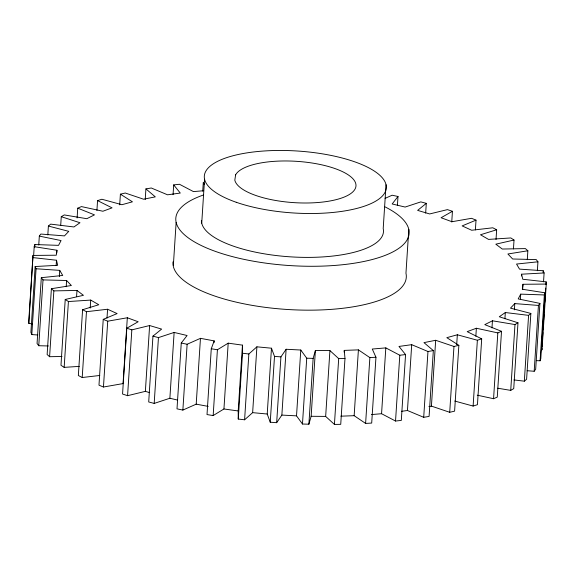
<?xml version="1.0" encoding="UTF-8"?>
<svg xmlns="http://www.w3.org/2000/svg" width="575" height="575" viewBox="0 0 575 575"><rect width="100%" height="100%" fill="white"/><g stroke="black" fill="none" stroke-linecap="round" stroke-linejoin="round"><path stroke-width="0.86" d="M33.63 255.573L34.205 246.682L56.947 250.247L56.264 255.214L33.005 255.422L28.75 321.238L28.858 323.445L32.322 323.833M28.858 323.445L33.005 255.422M34.73 247.207L34.903 244.54L58.542 245.36L61.051 240.566L39.323 236.102L38.748 245M33.113 257.622L56.501 260.231L57.665 265.291L35.154 266.527L30.899 332.35L31.805 334.578L37.943 334.995M31.805 334.578L36.067 268.755L35.154 266.527M36.067 268.755L59.743 270.372L62.725 275.447L41.314 277.689L37.059 343.505L38.762 345.726L48.372 345.963M38.762 345.726L43.017 279.903L41.314 277.689M47.818 234.952L48.393 226.054L50.665 224.128L73.945 226.96L79.968 222.733L61.266 216.696L60.691 225.594M43.017 279.903L66.599 280.499L71.358 285.509L51.391 288.722L47.136 354.538L49.601 356.708L62.05 356.478M49.601 356.708L53.856 290.893L51.391 288.722M56.774 252.914L56.947 250.247M56.156 265.571L56.501 260.231M59.34 276.597L59.743 270.372M53.856 290.893L76.978 290.454L83.44 295.32L65.227 299.453L60.972 365.276L64.163 367.368L79.321 366.376M66.197 286.724L66.599 280.499M64.163 367.368L68.418 301.544L65.227 299.453M77.108 217.961L77.74 208.179L81.434 206.59L102.896 211.241L112.053 207.855L97.556 200.625L96.923 210.414M76.576 296.678L76.978 290.454M68.418 301.544L90.713 300.085L98.771 304.728L82.599 309.724L78.344 375.54L82.211 377.516L99.806 375.468M82.211 377.516L86.466 311.7L82.599 309.724M90.196 308.092L90.713 300.085M103.234 319.355L98.979 385.178L103.457 387.011L123.064 383.59L127.319 317.767L107.719 321.188L103.234 319.355L117.113 313.591L107.583 309.242L86.466 311.7M107.007 318.133L107.583 309.242M103.457 387.011L107.719 321.188M119.708 204.844L120.398 194.17L125.285 193.02L143.577 199.209L155.3 196.866L145.913 188.902L145.223 199.575M127.319 317.767L138.173 321.756L126.816 328.21L122.561 394.033L127.578 395.686L145.367 391.359L149.651 392.632M127.578 395.686L131.833 329.87L149.622 325.543L161.625 329.101L152.957 336.138L148.702 401.961L154.186 403.42L169.877 398.252L177.653 400.099M145.367 391.359L149.622 325.543M154.186 403.42L158.448 337.604L174.132 332.436L187.091 335.512L181.262 343.023L177.007 408.847L182.864 410.083L196.204 404.16L208.208 406.388M173.061 194.688L173.693 184.906L179.465 184.266L193.437 191.597L203.593 190.742M176.137 222.374L173.298 266.254A116.912 39.797 3.7 0 0 298.863 310.018A116.912 39.797 3.7 0 0 405.957 273.24L408.796 229.36M169.877 398.252L174.132 332.436M182.864 410.083L187.127 344.26L200.459 338.337L214.18 340.889L214.065 342.664M202.731 191.144L203.306 182.246L204.305 184.489M201.732 223.143L204.563 179.263M196.204 404.16L200.459 338.337M214.18 340.889L211.269 348.752L207.014 414.575L213.16 415.567L223.941 408.976L238.201 410.96L238.258 419.053L244.598 419.793L252.641 412.642L256.903 346.826L271.472 348.206L274.505 356.399L270.243 422.223L276.668 422.69L281.865 415.092L286.12 349.269L300.783 350.024L306.727 358.203L302.472 424.019L308.883 424.213L311.14 416.286L315.395 350.47L329.913 350.585L338.689 358.606L344.986 358.52L344.267 350.391L358.405 349.873L369.869 357.607L375.957 357.24L371.694 423.063L365.614 423.43L354.15 415.689L340.896 416.178M213.16 415.567L217.415 349.751L228.196 343.16L242.456 345.137L242.513 353.237L238.258 419.053M223.941 408.976L228.196 343.16M238.201 410.96L242.456 345.137M244.598 419.793L248.853 353.977L256.903 346.826M270.243 422.223L267.217 414.022L271.472 348.206M276.668 422.69L280.931 356.874L286.12 349.269M302.472 424.019L296.527 415.847L300.783 350.024M308.883 424.213L313.138 358.39L315.395 350.47M344.986 358.52L340.731 424.336L334.427 424.429L325.658 416.408L329.913 350.585M334.427 424.429L338.689 358.606M344.152 352.166L344.267 350.391M354.15 415.689L358.405 349.873M365.614 423.43L369.869 357.607M386.041 184.712L383.202 228.591A91.188 31.043 3.7 0 1 296.111 257.147A91.188 31.043 3.7 0 1 201.444 220.692M401.515 411.319L407.452 410.5L423.71 417.313L429.087 416.415L433.342 350.592L427.965 351.498L411.707 344.677L398.978 346.438L405.562 354.588L401.307 420.404L395.535 421.044L381.563 413.713L385.818 347.889L372.277 349.039L375.957 357.24M397.418 205.361L397.993 196.47L392.136 195.227L385.07 198.368M395.535 421.044L399.79 355.228L385.818 347.889M407.452 410.5L411.707 344.677M425.665 213.138L426.298 203.349L420.814 201.89L405.123 207.057L392.164 203.974L397.993 196.47M423.71 417.313L427.965 351.498M431.423 406.108L435.677 340.285L453.97 346.473L458.857 345.323L454.602 411.147L449.715 412.297L431.423 406.108L428.914 406.611M451.749 221.957L452.439 211.284L447.422 209.623L429.633 213.95L417.63 210.385L426.298 203.349M449.715 412.297L453.97 346.473M456.708 344.562L457.341 334.779L477.372 340.242L481.699 338.862L477.444 404.685L473.117 406.065L454.753 401.055M475.388 229.921L476.021 220.139L471.543 218.306L451.936 221.727L441.082 217.738L452.439 211.284M475.848 336.253L476.366 328.246L497.821 332.903L501.515 331.315L497.26 397.138L493.566 398.719L477.257 395.183M473.117 406.065L477.372 340.242M496.024 239.552L496.656 229.77L492.789 227.793L471.673 230.252L462.142 225.903L476.021 220.139M491.977 327.908L492.437 320.793L514.984 324.566L517.989 322.791L513.734 388.614L510.729 390.382L497.72 388.211M493.566 398.719L497.821 332.903M504.915 318.758L505.317 312.534L528.59 315.359L530.862 313.433L510.485 308.143L514.79 303.6L538.437 305.44L539.932 303.392L518.204 298.921L520.713 294.134L544.352 294.953L545.05 292.812L522.316 289.247L522.991 284.28L546.25 284.072L546.142 281.872L522.754 279.256L521.59 274.196L544.101 272.967L543.526 281.858M513.453 248.932L514.028 240.041L510.837 237.949L488.542 239.408L480.484 234.758L496.656 229.77M514.388 309.824L514.79 303.6M510.729 390.382L514.984 324.566M521.475 275.978L521.59 274.196M520.368 299.467L520.713 294.134M522.646 289.62L522.991 284.28M527.289 259.67L527.864 250.772L525.399 248.601L502.277 249.04L495.815 244.174L514.028 240.041M513.992 379.924L524.335 381.182L528.59 315.359M530.862 313.433L526.607 379.256L524.335 381.182M537.366 270.703L537.941 261.805L536.238 259.591L512.656 258.994L507.897 253.985L527.864 250.772M527.174 370.717L534.175 371.263L538.437 305.44M539.932 303.392L535.677 369.207L534.175 371.263M543.08 272.514L543.195 270.739L519.52 269.122L516.537 264.047L537.941 261.805M536.59 360.654L540.098 360.777L544.352 294.953M545.05 292.812L540.795 358.635L540.098 360.777M541.945 346.804L542.29 341.464M542.52 337.906L542.865 332.573M543.095 329.015L543.44 323.675M543.67 320.117L544.015 314.784M544.245 311.226L544.59 305.886M544.82 302.328L545.165 296.988M545.395 293.43L545.74 288.097M545.97 284.539L546.142 281.872M546.25 284.072L541.995 349.895L541.923 348.428M34.205 246.682L34.903 244.54M39.323 236.102L40.825 234.054L64.465 235.894L68.77 231.351L48.393 226.054M505.317 312.534L499.287 316.76L517.989 322.791M61.266 216.696L64.271 214.928L86.818 218.701L94.472 214.863L77.74 208.179M492.437 320.793L484.783 324.631L501.515 331.315M476.366 328.246L467.202 331.638L481.699 338.862M97.556 200.625L101.883 199.245L121.914 204.714L132.437 201.825L120.398 194.17M457.341 334.779L446.818 337.669L458.857 345.323M435.677 340.285L423.962 342.628L433.342 350.592M145.913 188.902L151.29 187.996L167.548 194.81L180.277 193.056L173.693 184.906M399.79 355.228L405.562 354.588M371.407 414.575L381.563 413.713M311.14 416.286L325.658 416.408M306.727 358.203L313.138 358.39M281.865 415.092L296.527 415.847M274.505 356.399L280.931 356.874M252.641 412.642L267.217 414.022M242.513 353.237L248.853 353.977M211.269 348.752L217.415 349.751M181.262 343.023L187.127 344.26M152.957 336.138L158.448 337.604M126.816 328.21L131.833 329.87M543.195 270.739L544.101 272.967M173.125 265.384A116.912 39.797 3.7 0 1 172.982 261.898M385.02 206.871A116.912 39.797 3.7 0 1 369.833 260.13A116.912 39.797 3.7 0 1 210.723 249.643A116.912 39.797 3.7 0 1 203.679 194.918M235.628 174.814L234.816 180.169A60.792 20.693 3.7 0 0 325.22 201.732A60.792 20.693 3.7 0 0 330.51 167.109A60.792 20.693 3.7 0 0 235.628 174.814M236.239 202.271A91.188 31.043 3.7 0 0 384.812 192.747A91.188 31.043 3.7 0 0 264.859 150.938A91.188 31.043 3.7 0 0 236.239 202.271"/></g></svg>
